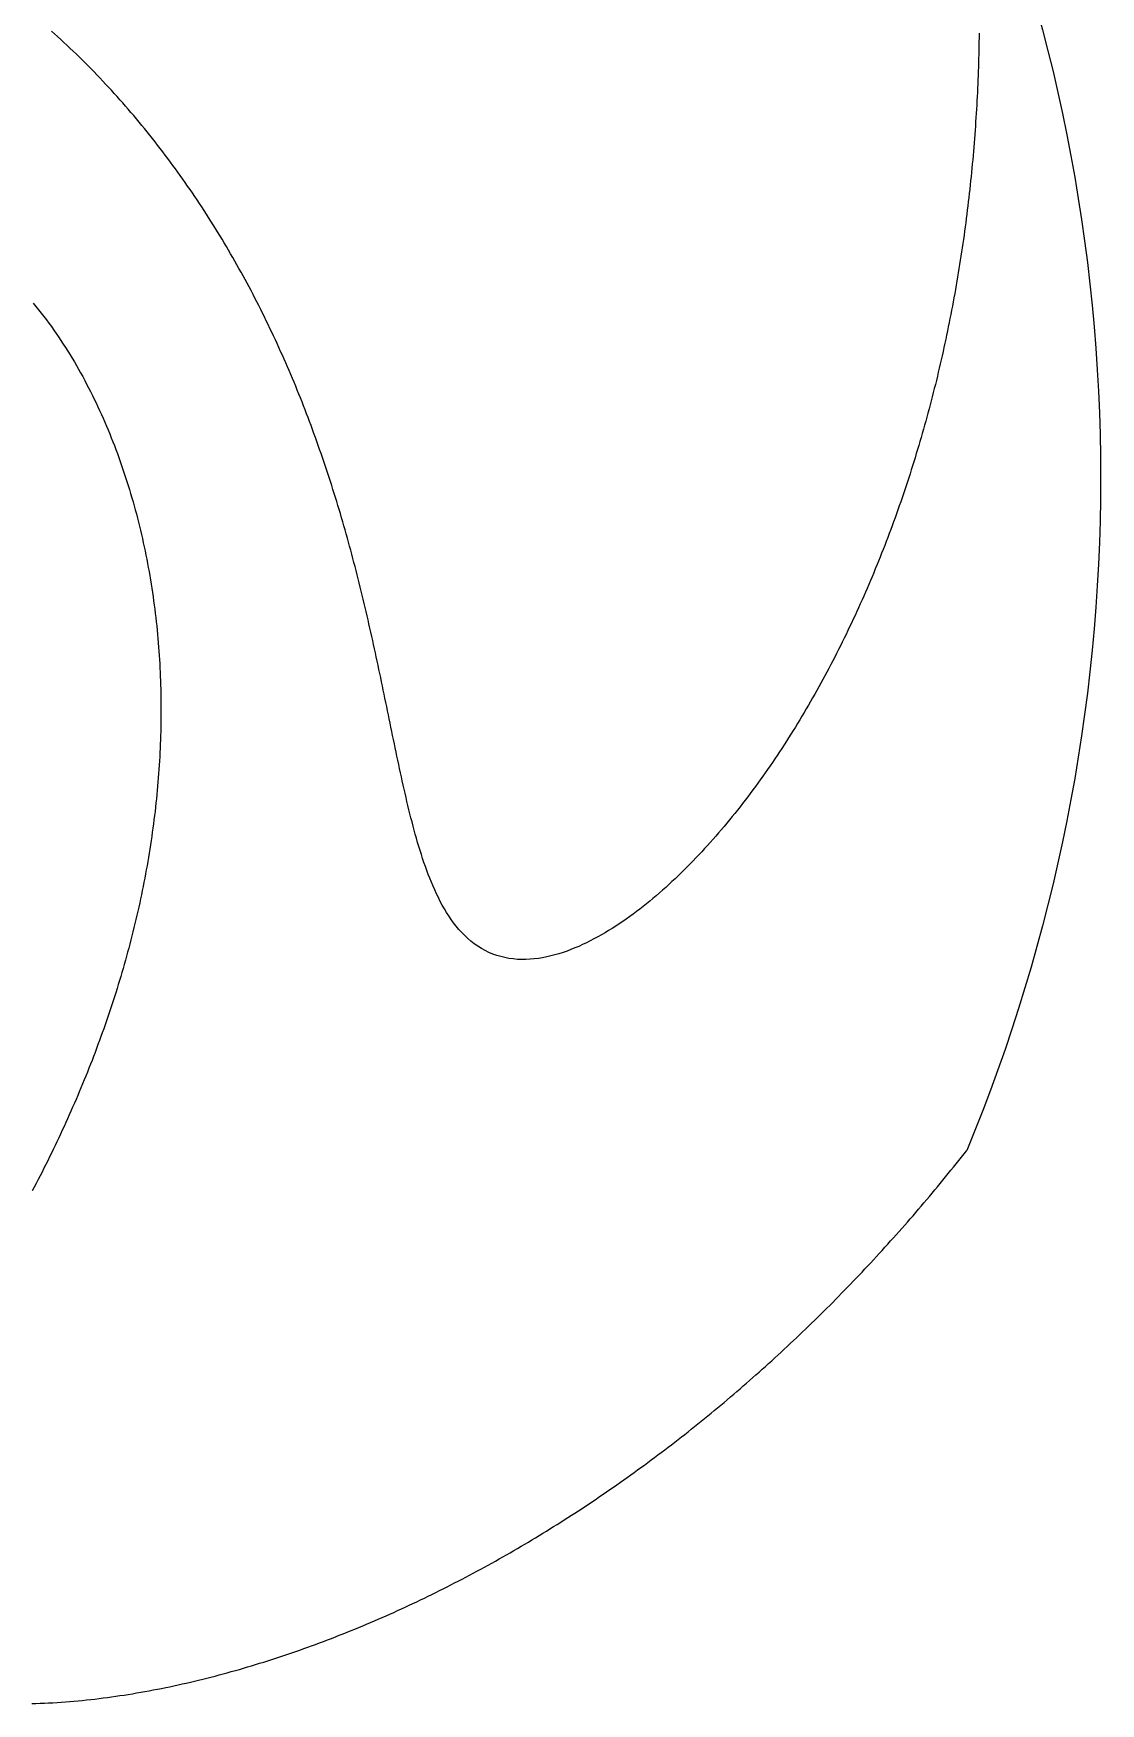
# Model space of a CAD drawing. Extents: x -137 to 137, y -137 to 137.
# Drawn here: x 54 to 137.5, y -95.9 to 34.8 of the extents above; entities that cross this region are included whole.
import ezdxf

# ---------------------------------------------------------------- set-up
doc = ezdxf.new("R2010")
doc.units = 0

msp = doc.modelspace()

# ---------------------------------------------------------------- linework, layer by layer
at = {"layer": 'PEC'}
msp.add_lwpolyline([(127.033436, 52.618972, -0.0984914), (137.5, 0, -0.0984914), (127.033436, -52.618972, -0.0984914)], format="xyb", dxfattribs=at)
for points in [[(127.99794, 34.760426), (127.993489, 34.430275), (127.988202, 34.100135), (127.982078, 33.77001), (127.975117, 33.439902), (127.967314, 33.109812), (127.95867, 32.779744), (127.949182, 32.449698), (127.93885, 32.119678), (127.927672, 31.789686), (127.915646, 31.459723), (127.902773, 31.129792), (127.889049, 30.799896), (127.874474, 30.470036), (127.859046, 30.140215), (127.842763, 29.810435), (127.825625, 29.480698), (127.807629, 29.151007), (127.788774, 28.821364), (127.769059, 28.491771), (127.748484, 28.162231), (127.727046, 27.832746), (127.704743, 27.503318), (127.681575, 27.17395), (127.65754, 26.844645), (127.632635, 26.515404), (127.60686, 26.186229), (127.580213, 25.857125), (127.552695, 25.528091), (127.524303, 25.199133), (127.495036, 24.870251), (127.464891, 24.541448), (127.433866, 24.212727), (127.401961, 23.88409), (127.369173, 23.55554), (127.335504, 23.22708), (127.300951, 22.898711), (127.265513, 22.570436), (127.229188, 22.242259), (127.191973, 21.914181), (127.153867, 21.586206), (127.114867, 21.258335), (127.074975, 20.930572), (127.03419, 20.602919), (126.99251, 20.275378), (126.949933, 19.947953), (126.906456, 19.620647), (126.862077, 19.293461), (126.816794, 18.966399), (126.770606, 18.639464), (126.723517, 18.312657), (126.675522, 17.985982), (126.626619, 17.659442), (126.576807, 17.333039), (126.526082, 17.006777), (126.474443, 16.680658), (126.421887, 16.354686), (126.368418, 16.028863), (126.314034, 15.70319), (126.258732, 15.377673), (126.20251, 15.052313), (126.145364, 14.727114), (126.087293, 14.402079), (126.028294, 14.077211), (125.96837, 13.752513), (125.90752, 13.427986), (125.845743, 13.103635), (125.783035, 12.779463), (125.719392, 12.455473), (125.654812, 12.131668), (125.589292, 11.808053), (125.522836, 11.484628), (125.455443, 11.161397), (125.387112, 10.838363), (125.317838, 10.51553), (125.247619, 10.192902), (125.176452, 9.870481), (125.104332, 9.548272), (125.031263, 9.226277), (124.957247, 8.904498), (124.882281, 8.582939), (124.806361, 8.261604), (124.729483, 7.940497), (124.651645, 7.619621), (124.572843, 7.298981), (124.493078, 6.978579), (124.412355, 6.658416), (124.33067, 6.338498), (124.248019, 6.018829), (124.164398, 5.699411), (124.079804, 5.38025), (123.994232, 5.06135), (123.907686, 4.742712), (123.820168, 4.42434), (123.731677, 4.106238), (123.642206, 3.788409), (123.551753, 3.470859), (123.460312, 3.153592), (123.36788, 2.836612), (123.274461, 2.519921), (123.180058, 2.203523), (123.084668, 1.88742), (122.988284, 1.571619), (122.890904, 1.256125), (122.792522, 0.940941), (122.693133, 0.626073), (122.592746, 0.311521), (122.491362, -0.00271), (122.388974, -0.316615), (122.285579, -0.630191), (122.181172, -0.94343), (122.075746, -1.256329), (121.9693, -1.568881), (121.861844, -1.881088), (121.753374, -2.192944), (121.643885, -2.504444), (121.533372, -2.815582), (121.42183, -3.126353), (121.309253, -3.43675), (121.195642, -3.74677), (121.081007, -4.056413), (120.96534, -4.365672), (120.848638, -4.674542), (120.730893, -4.983015), (120.612099, -5.291087), (120.492253, -5.59875), (120.371363, -5.906005), (120.24943, -6.212848), (120.126446, -6.519271), (120.002407, -6.825268), (119.877305, -7.130832), (119.751133, -7.435956), (119.623895, -7.740637), (119.495598, -8.044873), (119.366237, -8.348659), (119.235804, -8.651986), (119.104293, -8.954847), (118.971696, -9.257234), (118.838009, -9.559141), (118.703246, -9.860569), (118.567401, -10.161511), (118.430468, -10.461959), (118.292438, -10.761905), (118.153304, -11.061341), (118.013059, -11.360258), (117.871716, -11.658657), (117.729273, -11.956533), (117.585722, -12.253876), (117.441054, -12.550677), (117.295262, -12.846928), (117.148336, -13.142619), (117.000289, -13.437749), (116.851121, -13.732314), (116.700822, -14.026305), (116.549385, -14.31971), (116.396799, -14.61252), (116.243057, -14.904724), (116.088168, -15.196322), (115.932134, -15.487309), (115.774945, -15.777673), (115.61659, -16.067404), (115.457061, -16.356489), (115.296348, -16.644917), (115.134464, -16.932691), (114.971406, -17.219801), (114.807165, -17.506235), (114.641728, -17.791981), (114.475085, -18.077025), (114.30723, -18.361357), (114.138177, -18.644978), (113.967918, -18.927877), (113.796441, -19.210039), (113.623733, -19.49145), (113.449783, -19.772094), (113.274594, -20.051967), (113.098174, -20.331065), (112.920509, -20.609372), (112.741585, -20.886872), (112.561391, -21.163549), (112.379915, -21.439386), (112.197173, -21.714387), (112.013156, -21.988535), (111.827848, -22.261813), (111.641235, -22.534202), (111.453302, -22.805681), (111.264059, -23.076249), (111.073503, -23.345894), (110.88162, -23.614596), (110.688392, -23.882332), (110.493804, -24.149082), (110.297855, -24.414833), (110.100552, -24.679581), (109.901876, -24.9433), (109.70181, -25.205966), (109.500335, -25.467553), (109.297448, -25.728046), (109.093156, -25.987438), (108.887439, -26.245702), (108.680277, -26.502808), (108.471649, -26.758727), (108.261554, -27.013442), (108.049994, -27.266942), (107.836947, -27.519193), (107.622389, -27.770161), (107.406299, -28.01981), (107.188683, -28.26813), (106.969529, -28.515094), (106.748814, -28.760664), (106.52651, -29.004797), (106.302601, -29.247458), (106.077093, -29.488634), (105.849962, -29.728281), (105.621179, -29.966353), (105.390716, -30.202798), (105.158572, -30.437593), (104.924733, -30.6707), (104.689167, -30.902062), (104.451842, -31.131619), (104.212742, -31.359327), (103.971862, -31.58515), (103.729166, -31.809021), (103.48462, -32.030869), (103.238198, -32.250632), (102.989894, -32.468266), (102.739672, -32.683691), (102.48749, -32.89682), (102.233322, -33.107575), (101.977156, -33.315897), (101.71895, -33.521685), (101.45866, -33.724831), (101.196261, -33.925245), (100.93173, -34.122837), (100.66502, -34.317476), (100.396085, -34.50903), (100.124906, -34.697394), (99.851443, -34.882425), (99.575646, -35.063958), (99.297477, -35.241837), (99.016911, -35.415908), (98.733898, -35.585972), (98.448392, -35.751816), (98.160371, -35.913252), (97.869791, -36.070036), (97.576611, -36.2219), (97.28081, -36.368594), (96.982359, -36.509816), (96.681229, -36.64523), (96.377414, -36.774508), (96.070907, -36.897266), (95.761711, -37.013081), (95.449856, -37.121527), (95.135378, -37.222114), (94.818341, -37.314316), (94.498844, -37.397584), (94.17701, -37.471306), (93.853014, -37.534844), (93.527077, -37.587515), (93.19948, -37.6286), (92.870573, -37.65736), (92.540787, -37.673031), (92.210635, -37.674854), (91.880729, -37.662087), (91.551772, -37.634034), (91.224564, -37.590071), (90.899988, -37.529683), (90.578995, -37.452491), (90.262577, -37.358293), (89.951735, -37.247071), (89.647439, -37.119021), (89.350591, -36.974542), (89.061988, -36.814224), (88.782289, -36.638828), (88.512007, -36.449238), (88.251482, -36.246444), (88.000917, -36.031461), (87.76034, -35.805353), (87.529686, -35.569126), (87.308749, -35.323784), (87.097267, -35.070242), (86.894912, -34.809355), (86.70128, -34.541928), (86.516008, -34.268641), (86.338625, -33.990165), (86.16874, -33.707052), (86.005943, -33.419803), (85.849773, -33.128896), (85.699894, -32.834698), (85.555892, -32.537578), (85.417383, -32.237858), (85.284088, -31.935782), (85.155627, -31.631618), (85.031683, -31.325585), (84.912034, -31.017848), (84.796363, -30.708592), (84.684384, -30.39798), (84.575923, -30.086123), (84.470758, -29.773138), (84.368597, -29.45916), (84.2693, -29.144264), (84.172732, -28.82852), (84.078629, -28.512033), (83.986835, -28.194868), (83.897255, -27.877071), (83.809757, -27.558694), (83.724106, -27.239815), (83.640219, -26.920468), (83.558029, -26.600679), (83.477407, -26.280492), (83.39816, -25.959961), (83.320237, -25.639107), (83.243589, -25.317944), (83.168118, -24.996504), (83.093645, -24.67483), (83.020132, -24.352936), (82.947547, -24.030832), (82.875836, -23.708531), (82.804826, -23.386076), (82.734471, -23.063477), (82.66475, -22.74074), (82.595646, -22.41787), (82.527035, -22.094896), (82.458819, -21.771838), (82.390985, -21.448699), (82.323524, -21.125482), (82.256411, -20.802193), (82.1895, -20.478862), (82.122753, -20.155497), (82.056164, -19.832099), (81.98973, -19.50867), (81.923421, -19.185215), (81.8571, -18.861762), (81.790748, -18.538316), (81.724366, -18.214876), (81.657954, -17.891442), (81.591493, -17.568018), (81.524853, -17.244631), (81.458016, -16.921285), (81.390987, -16.597978), (81.323769, -16.274711), (81.256362, -15.951483), (81.188653, -15.628318), (81.120602, -15.305225), (81.052217, -14.982202), (80.983503, -14.659249), (80.914467, -14.336365), (80.845062, -14.013561), (80.775189, -13.690857), (80.704855, -13.368253), (80.634068, -13.045748), (80.562836, -12.723342), (80.491163, -12.401033), (80.418957, -12.078843), (80.346176, -11.756782), (80.27283, -11.43485), (80.198928, -11.113045), (80.124479, -10.791366), (80.049481, -10.469814), (79.973833, -10.148415), (79.897518, -9.827174), (79.820546, -9.506089), (79.742927, -9.18516), (79.664671, -8.864386), (79.585775, -8.543769), (79.506144, -8.223333), (79.425764, -7.903085), (79.344645, -7.583023), (79.262797, -7.263147), (79.18023, -6.943455), (79.096951, -6.623948), (79.012876, -6.30465), (78.927977, -5.98557), (78.842266, -5.666707), (78.755752, -5.348061), (78.668445, -5.029631), (78.580356, -4.711416), (78.491441, -4.393432), (78.401635, -4.075698), (78.310949, -3.758214), (78.219394, -3.44098), (78.126979, -3.123995), (78.033715, -2.807259), (77.9396, -2.490774), (77.844553, -2.174569), (77.748564, -1.858647), (77.651645, -1.54301), (77.553805, -1.227658), (77.455054, -0.912589), (77.355403, -0.597804), (77.254824, -0.283314), (77.15325, 0.030856), (77.05069, 0.344705), (76.947153, 0.658233), (76.842648, 0.971441), (76.737187, 1.284327), (76.630778, 1.596892), (76.523375, 1.909118), (76.414934, 2.220984), (76.305466, 2.532491), (76.194979, 2.843638), (76.083483, 3.154425), (75.970988, 3.464852), (75.857502, 3.774918), (75.742975, 4.084601), (75.627374, 4.393885), (75.510707, 4.702768), (75.392985, 5.01125), (75.274216, 5.319331), (75.154409, 5.62701), (75.033574, 5.934286), (74.911665, 6.241139), (74.78865, 6.547549), (74.664537, 6.853516), (74.539334, 7.159039), (74.41305, 7.464117), (74.285695, 7.768748), (74.157275, 8.072933), (74.027766, 8.376655), (73.89712, 8.679891), (73.765347, 8.982638), (73.632455, 9.284895), (73.498451, 9.586662), (73.363345, 9.887936), (73.227143, 10.188717), (73.08984, 10.488996), (72.95138, 10.788744), (72.811767, 11.087957), (72.671009, 11.386632), (72.529112, 11.684769), (72.386086, 11.982364), (72.241937, 12.279418), (72.096671, 12.575928), (71.950242, 12.871865), (71.802639, 13.167217), (71.653867, 13.461983), (71.503934, 13.75616), (71.352848, 14.049746), (71.200615, 14.342739), (71.047243, 14.635138), (70.892716, 14.926928), (70.736998, 15.218084), (70.580092, 15.508601), (70.422006, 15.798478), (70.262746, 16.087712), (70.10232, 16.376301), (69.940734, 16.664242), (69.777993, 16.951531), (69.614059, 17.238142), (69.448923, 17.524061), (69.282592, 17.809287), (69.115071, 18.093816), (68.946367, 18.377645), (68.776486, 18.660771), (68.605435, 18.943192), (68.433207, 19.224896), (68.259767, 19.505856), (68.085121, 19.786068), (67.909273, 20.065527), (67.73223, 20.34423), (67.553996, 20.622174), (67.374579, 20.899355), (67.193984, 21.17577), (67.012189, 21.451398), (66.829179, 21.72622), (66.64496, 22.000233), (66.459537, 22.273433), (66.272915, 22.545815), (66.085099, 22.817376), (65.896095, 23.08811), (65.705905, 23.358013), (65.514504, 23.627059), (65.321889, 23.895237), (65.128066, 24.162543), (64.933038, 24.428972), (64.736812, 24.694518), (64.539391, 24.959178), (64.340781, 25.222947), (64.141168, 25.485958), (63.940997, 25.748544), (63.740158, 26.01062), (63.538439, 26.272019), (63.335484, 26.532458), (63.130596, 26.79138), (62.923604, 27.048623), (62.715408, 27.304893), (62.506013, 27.560185), (62.295426, 27.814493), (62.083641, 28.067806), (61.870659, 28.320112), (61.656483, 28.571405), (61.441116, 28.821679), (61.224556, 29.070921), (61.006803, 29.319121), (60.78786, 29.566273), (60.56773, 29.812368), (60.346411, 30.057394), (60.123905, 30.301342), (59.900214, 30.544205), (59.675341, 30.785973), (59.449284, 31.026635), (59.222046, 31.266182), (58.99363, 31.504606), (58.764037, 31.741897), (58.533267, 31.978043), (58.301323, 32.213036), (58.068207, 32.446867), (57.833922, 32.679526), (57.598467, 32.911002), (57.361846, 33.141285), (57.124061, 33.370366), (56.885114, 33.598234), (56.645007, 33.82488), (56.403741, 34.050293), (56.161321, 34.274463), (55.917747, 34.497379), (55.673023, 34.719032), (55.42715, 34.939409)], [(54.011208, 13.649883), (54.222226, 13.395933), (54.430311, 13.139576), (54.635501, 12.880894), (54.837865, 12.619996), (55.037417, 12.35694), (55.234219, 12.091822), (55.428304, 11.824707), (55.619696, 11.555656), (55.808454, 11.284751), (55.994584, 11.012034), (56.17813, 10.73757), (56.35913, 10.461422), (56.537588, 10.183623), (56.713553, 9.904238), (56.887043, 9.62331), (57.058069, 9.340875), (57.226679, 9.056992), (57.392876, 8.771688), (57.556679, 8.485004), (57.71813, 8.196988), (57.877225, 7.907664), (58.033987, 7.617069), (58.188451, 7.325247), (58.340612, 7.032217), (58.490492, 6.738014), (58.638124, 6.442676), (58.783501, 6.146222), (58.926642, 5.848682), (59.067579, 5.550091), (59.206304, 5.250466), (59.342834, 4.949835), (59.4772, 4.64823), (59.609395, 4.345668), (59.739431, 4.042171), (59.867336, 3.73777), (59.993112, 3.432484), (60.11676, 3.126329), (60.238307, 2.819334), (60.357764, 2.511519), (60.475123, 2.202899), (60.590408, 1.893498), (60.703636, 1.583338), (60.814797, 1.272432), (60.923909, 0.9608), (61.030991, 0.648465), (61.13604, 0.33544), (61.239062, 0.021743), (61.340078, -0.292606), (61.439093, -0.607592), (61.536105, -0.9232), (61.63113, -1.239412), (61.724183, -1.556209), (61.815259, -1.873581), (61.904367, -2.191511), (61.991525, -2.509981), (62.076735, -2.828978), (62.159997, -3.148489), (62.241326, -3.468497), (62.320734, -3.788988), (62.398216, -4.109949), (62.473783, -4.431367), (62.547449, -4.753226), (62.619216, -5.075513), (62.689085, -5.398217), (62.757069, -5.721324), (62.823179, -6.04482), (62.887412, -6.368693), (62.949776, -6.692931), (63.010283, -7.017521), (63.068938, -7.342451), (63.125742, -7.667709), (63.180704, -7.993284), (63.233835, -8.319163), (63.285136, -8.645334), (63.334612, -8.971788), (63.382272, -9.298512), (63.428124, -9.625494), (63.472169, -9.952724), (63.514415, -10.280192), (63.554869, -10.607886), (63.593538, -10.935795), (63.630423, -11.26391), (63.665534, -11.592219), (63.698877, -11.920713), (63.730456, -12.249381), (63.760276, -12.578213), (63.788345, -12.907199), (63.814669, -13.23633), (63.839252, -13.565595), (63.862099, -13.894985), (63.883218, -14.22449), (63.902615, -14.554101), (63.920293, -14.883809), (63.936259, -15.213605), (63.950519, -15.543478), (63.963079, -15.873421), (63.973944, -16.203423), (63.98312, -16.533477), (63.990611, -16.863574), (63.996425, -17.193704), (64.000567, -17.52386), (64.003042, -17.854032), (64.003854, -18.184212), (64.003012, -18.514393), (64.000521, -18.844565), (63.996385, -19.174721), (63.990608, -19.504852), (63.983201, -19.83495), (63.974166, -20.165008), (63.963509, -20.495017), (63.951233, -20.824971), (63.93735, -21.15486), (63.921863, -21.484678), (63.904773, -21.814417), (63.886089, -22.14407), (63.865821, -22.473629), (63.84397, -22.803086), (63.820539, -23.132436), (63.795537, -23.461669), (63.768974, -23.79078), (63.74085, -24.119762), (63.711168, -24.448607), (63.67994, -24.777308), (63.647172, -25.10586), (63.612867, -25.434254), (63.576934, -25.762475), (63.538119, -26.090366), (63.497104, -26.41799), (63.454651, -26.745431), (63.411163, -27.072737), (63.366882, -27.399936), (63.321863, -27.727034), (63.275489, -28.053943), (63.227645, -28.38064), (63.178329, -28.707118), (63.127541, -29.03337), (63.075281, -29.359389), (63.02155, -29.68517), (62.966348, -30.010704), (62.90969, -30.335988), (62.851608, -30.661021), (62.792102, -30.985796), (62.73117, -31.310307), (62.668813, -31.634547), (62.605028, -31.958509), (62.539816, -32.282187), (62.473176, -32.605573), (62.405142, -32.92867), (62.335732, -33.251473), (62.264946, -33.573978), (62.192781, -33.896177), (62.119236, -34.218063), (62.044309, -34.539631), (61.967998, -34.860873), (61.89031, -35.181785), (61.81129, -35.502372), (61.730943, -35.822629), (61.649267, -36.142549), (61.566259, -36.462126), (61.481916, -36.781353), (61.396237, -37.100225), (61.309218, -37.418733), (61.220888, -37.736881), (61.131282, -38.054671), (61.040397, -38.372098), (60.94823, -38.689155), (60.854778, -39.005835), (60.760037, -39.322133), (60.664006, -39.638041), (60.566687, -39.953555), (60.468131, -40.268684), (60.368348, -40.583428), (60.267335, -40.897778), (60.165088, -41.211729), (60.061602, -41.525275), (59.956875, -41.838408), (59.850903, -42.151121), (59.743717, -42.463421), (59.635358, -42.775316), (59.525821, -43.086798), (59.415101, -43.397863), (59.303196, -43.708503), (59.190099, -44.018711), (59.075807, -44.32848), (58.96033, -44.63781), (58.843726, -44.946717), (58.725999, -45.255198), (58.607143, -45.563245), (58.487152, -45.870852), (58.366023, -46.178013), (58.24375, -46.48472), (58.120333, -46.790969), (57.995832, -47.096778), (57.870261, -47.40215), (57.743615, -47.707077), (57.615889, -48.011554), (57.487078, -48.315573), (57.357176, -48.619128), (57.226178, -48.922211), (57.094139, -49.224842), (56.961086, -49.527029), (56.827015, -49.828765), (56.691918, -50.130044), (56.55579, -50.430858), (56.418624, -50.731201), (56.280416, -51.031065), (56.141218, -51.330471), (56.001064, -51.62943), (55.859948, -51.927937), (55.717862, -52.225983), (55.5748, -52.523562), (55.430756, -52.820667), (55.285725, -53.117291), (55.139768, -53.413461), (54.992913, -53.709187), (54.845153, -54.004461), (54.696481, -54.299277), (54.546889, -54.593628), (54.396372, -54.887506), (54.244931, -55.180909), (54.092638, -55.473872), (53.939507, -55.766397)], [(53.893326, -95.866677), (54.223376, -95.857369), (54.553356, -95.845844), (54.883253, -95.832141), (55.213052, -95.816266), (55.542742, -95.798262), (55.872312, -95.778177), (56.201752, -95.756056), (56.531049, -95.731913), (56.860193, -95.705762), (57.189175, -95.677644), (57.517987, -95.647599), (57.846621, -95.615665), (58.175065, -95.581841), (58.503311, -95.546147), (58.831353, -95.508621), (59.159185, -95.469296), (59.486799, -95.428203), (59.814186, -95.385337), (60.141339, -95.340718), (60.468252, -95.294378), (60.794922, -95.246346), (61.121342, -95.19665), (61.447503, -95.145285), (61.7734, -95.092264), (62.099028, -95.037616), (62.424383, -94.981368), (62.749462, -94.923545), (63.074257, -94.864146), (63.39876, -94.803175), (63.722969, -94.740658), (64.046881, -94.676618), (64.370492, -94.611078), (64.693799, -94.54405), (65.016791, -94.475524), (65.339466, -94.40552), (65.661822, -94.334061), (65.983857, -94.261167), (66.305568, -94.186856), (66.626946, -94.111122), (66.947988, -94.03397), (67.26869, -93.955421), (67.589052, -93.875494), (67.909071, -93.794206), (68.228744, -93.711569), (68.548062, -93.627571), (68.867024, -93.542228), (69.185627, -93.455555), (69.50387, -93.367571), (69.821752, -93.278291), (70.139268, -93.187718), (70.45641, -93.095845), (70.773178, -93.002688), (71.089569, -92.908262), (71.405584, -92.812582), (71.721221, -92.715663), (72.036474, -92.617502), (72.351336, -92.518096), (72.665808, -92.417461), (72.979888, -92.315609), (73.293575, -92.212554), (73.606869, -92.108309), (73.919763, -92.002872), (74.232252, -91.89624), (74.544336, -91.788425), (74.856012, -91.679441), (75.167282, -91.569299), (75.478144, -91.458012), (75.788593, -91.345579), (76.098623, -91.231995), (76.408233, -91.117272), (76.717423, -91.001421), (77.026193, -90.884453), (77.334541, -90.766379), (77.642465, -90.647204), (77.949957, -90.52692), (78.257017, -90.405534), (78.563643, -90.283058), (78.869836, -90.159503), (79.175595, -90.034877), (79.480919, -89.909191), (79.7858, -89.782434), (80.090237, -89.654612), (80.394228, -89.525735), (80.697773, -89.395811), (81.000872, -89.26485), (81.303526, -89.132862), (81.605728, -88.999845), (81.907474, -88.865796), (82.208764, -88.730723), (82.509596, -88.594634), (82.80997, -88.457539), (83.109887, -88.319446), (83.409346, -88.180361), (83.708339, -88.040278), (84.006864, -87.899201), (84.304921, -87.757137), (84.602509, -87.614095), (84.899629, -87.470083), (85.196281, -87.325107), (85.492461, -87.179171), (85.788163, -87.03227), (86.083387, -86.884409), (86.378132, -86.735596), (86.672398, -86.585838), (86.966185, -86.435143), (87.259494, -86.283517), (87.552318, -86.130959), (87.844654, -85.977468), (88.136501, -85.82305), (88.42786, -85.667711), (88.71873, -85.511459), (89.009111, -85.3543), (89.299003, -85.196241), (89.588399, -85.037277), (89.877298, -84.87741), (90.165699, -84.716646), (90.453602, -84.554992), (90.741006, -84.392453), (91.027911, -84.229036), (91.314318, -84.064745), (91.600219, -83.899579), (91.885614, -83.733537), (92.170502, -83.566627), (92.454883, -83.398855), (92.738756, -83.230225), (93.022121, -83.060743), (93.304978, -82.890414), (93.587322, -82.719236), (93.86915, -82.54721), (94.150463, -82.374343), (94.431259, -82.200638), (94.71154, -82.026102), (94.991304, -81.85074), (95.270552, -81.674556), (95.549278, -81.497548), (95.82748, -81.319718), (96.105159, -81.141072), (96.382313, -80.961613), (96.658944, -80.781348), (96.935049, -80.600279), (97.21063, -80.418414), (97.485682, -80.235749), (97.760203, -80.052288), (98.034193, -79.868033), (98.307651, -79.682991), (98.580576, -79.497164), (98.85297, -79.310558), (99.124831, -79.123176), (99.396156, -78.935021), (99.666944, -78.746092), (99.937192, -78.556394), (100.206902, -78.365929), (100.476072, -78.174703), (100.744703, -77.982719), (101.012793, -77.789983), (101.280342, -77.596495), (101.547347, -77.402257), (101.813806, -77.207271), (102.079719, -77.011541), (102.345086, -76.815071), (102.609906, -76.617865), (102.87418, -76.419926), (103.137906, -76.221259), (103.401081, -76.021864), (103.663705, -75.821742), (103.925776, -75.620897), (104.187295, -75.419333), (104.44826, -75.217054), (104.708673, -75.014063), (104.968531, -74.810363), (105.227834, -74.605957), (105.48658, -74.400845), (105.744767, -74.195031), (106.002396, -73.988519), (106.259466, -73.781311), (106.515976, -73.573411), (106.771926, -73.364822), (107.027316, -73.155547), (107.282144, -72.945587), (107.536407, -72.734945), (107.790107, -72.523625), (108.043242, -72.311628), (108.295812, -72.098958), (108.547817, -71.885619), (108.799256, -71.671613), (109.050127, -71.456943), (109.300431, -71.24161), (109.550165, -71.025617), (109.79933, -70.808968), (110.047924, -70.591664), (110.295948, -70.37371), (110.543401, -70.155108), (110.790282, -69.93586), (111.036591, -69.715968), (111.282326, -69.495436), (111.527487, -69.274267), (111.772073, -69.052461), (112.016084, -68.830023), (112.259519, -68.606955), (112.502378, -68.38326), (112.74466, -68.15894), (112.986364, -67.933998), (113.227491, -67.708436), (113.468038, -67.482257), (113.708007, -67.255464), (113.947395, -67.028058), (114.186202, -66.800043), (114.424429, -66.571421), (114.662074, -66.342194), (114.899138, -66.112367), (115.135619, -65.88194), (115.371517, -65.650916), (115.606831, -65.419297), (115.841561, -65.187086), (116.075706, -64.954286), (116.309266, -64.720898), (116.542241, -64.486927), (116.774631, -64.252374), (117.006434, -64.017241), (117.237651, -63.781532), (117.468279, -63.545247), (117.698319, -63.30839), (117.927771, -63.070961), (118.156634, -62.832966), (118.384909, -62.594407), (118.612595, -62.355286), (118.839691, -62.115604), (119.066197, -61.875364), (119.292112, -61.634569), (119.517435, -61.393219), (119.742165, -61.151318), (119.966305, -60.908869), (120.189854, -60.665875), (120.412811, -60.422339), (120.635175, -60.17826), (120.856946, -59.933643), (121.078122, -59.688487), (121.298703, -59.442796), (121.518689, -59.196573), (121.738083, -58.949821), (121.956883, -58.702543), (122.175089, -58.454741), (122.3927, -58.206415), (122.609714, -57.957567), (122.82613, -57.708201), (123.041949, -57.458316), (123.257173, -57.207919), (123.471801, -56.957011), (123.685835, -56.705596), (123.899271, -56.453673), (124.112109, -56.201245), (124.324349, -55.948314), (124.53599, -55.694881), (124.746953, -55.440884), (124.956993, -55.186123), (125.166304, -54.930763), (125.375053, -54.674943), (125.583349, -54.418754), (125.791271, -54.162261), (125.998876, -53.905512), (126.206211, -53.648544), (126.413308, -53.391385), (126.620197, -53.134058), (126.8269, -52.876582), (127.033436, -52.618972)]]:
    msp.add_lwpolyline(points, dxfattribs=at)

doc.saveas('drawing.dxf')
